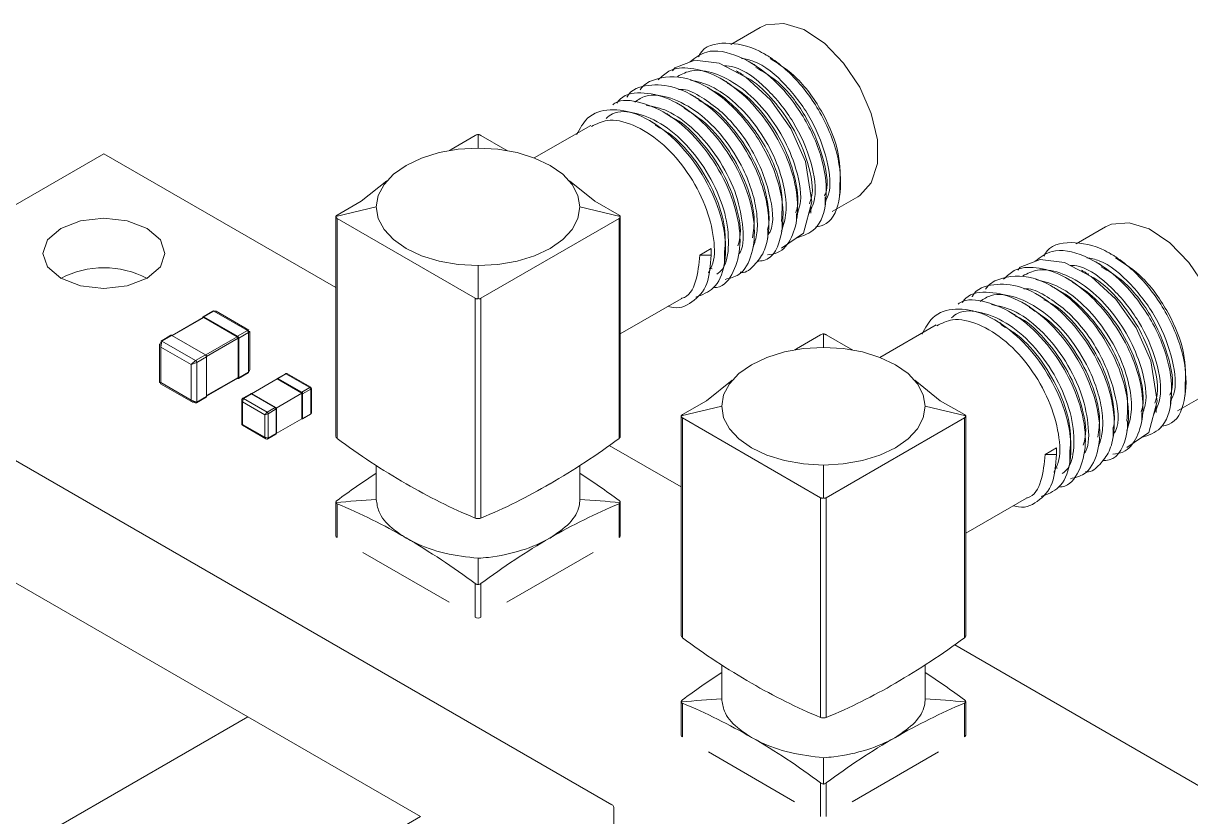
# Model space of a CAD drawing. Header units: millimetres. Extents: x -37 to 256, y 6 to 200.
# Drawn here: x 57.14 to 71.48, y 184.29 to 194.04 of the extents above; entities that cross this region are included whole.
import ezdxf

# ---------------------------------------------------------------- set-up
doc = ezdxf.new("R2010")
doc.units = ezdxf.units.MM

msp = doc.modelspace()

# ---------------------------------------------------------------- linework, layer by layer
at = {"color": 7, "linetype": 'Continuous', "lineweight": 15}
for p, q in [((66.193, 193.989), (65.833, 193.781)), ((65.981, 193.398), (65.981, 193.418)), ((64.112, 192.787), (63.418, 192.387)), ((62.395, 192.491), (62.692, 192.663)), ((62.727, 192.676), (62.727, 192.507)), ((63.059, 192.491), (62.763, 192.663)), ((58.131, 192.439), (44.166, 184.377)), ((60.98, 190.794), (58.131, 192.439)), ((62.395, 192.491), (62.371, 192.477)), ((63.083, 192.477), (63.059, 192.491)), ((61.606, 192.104), (61.292, 191.854)), ((64.163, 191.854), (63.849, 192.104)), ((67.077, 191.728), (67.393, 191.91)), ((60.98, 191.668), (61.477, 191.785)), ((60.995, 191.683), (61.292, 191.854)), ((63.977, 191.785), (64.474, 191.668)), ((64.46, 191.683), (64.163, 191.854)), ((60.98, 191.67), (60.98, 188.967)), ((62.692, 190.663), (60.995, 191.642)), ((60.995, 191.642), (60.995, 188.943)), ((62.763, 190.663), (64.46, 191.642)), ((64.46, 188.943), (64.46, 191.642)), ((64.474, 188.967), (64.474, 191.67)), ((70.436, 191.539), (70.076, 191.332)), ((65.45, 191.194), (65.591, 191.276)), ((65.591, 191.194), (65.45, 191.194)), ((65.591, 191.276), (65.591, 191.194)), ((62.727, 190.659), (62.727, 191.064)), ((65.601, 191.023), (65.565, 191.028)), ((70.224, 190.949), (70.223, 190.969)), ((62.692, 187.963), (62.692, 190.663)), ((62.763, 190.663), (62.763, 187.963)), ((64.474, 190.225), (65.223, 190.657)), ((59.47, 190.506), (59.35, 190.436)), ((59.48, 190.505), (59.36, 190.435)), ((59.36, 190.435), (59.773, 190.197)), ((59.894, 190.266), (59.48, 190.505)), ((59.511, 190.504), (59.48, 190.505)), ((59.912, 190.272), (59.511, 190.504)), ((59.35, 190.427), (58.968, 190.206)), ((59.344, 190.425), (59.344, 190.423)), ((59.77, 190.19), (59.356, 190.429)), ((59.768, 190.189), (59.358, 190.426)), ((68.354, 190.338), (67.661, 189.937)), ((58.954, 190.208), (58.833, 190.138)), ((58.964, 190.207), (58.843, 190.137)), ((58.954, 190.208), (58.953, 190.208)), ((59.377, 189.968), (58.964, 190.207)), ((59.38, 189.968), (58.966, 190.207)), ((59.773, 190.197), (59.894, 190.266)), ((59.779, 189.689), (59.779, 190.171)), ((59.78, 189.686), (59.78, 190.172)), ((59.908, 190.241), (59.787, 190.172)), ((59.787, 190.172), (59.787, 189.686)), ((59.894, 190.266), (59.912, 190.272)), ((59.908, 190.258), (59.922, 190.255)), ((59.908, 189.756), (59.908, 190.241)), ((59.922, 189.783), (59.922, 190.255)), ((66.638, 190.042), (66.935, 190.214)), ((66.97, 190.227), (66.97, 190.058)), ((67.302, 190.042), (67.005, 190.214)), ((64.372, 184.439), (54.649, 190.053)), ((58.815, 190.102), (58.815, 189.63)), ((58.843, 190.137), (58.829, 190.064)), ((58.829, 190.064), (58.829, 190.129)), ((59.201, 189.85), (58.829, 190.064)), ((58.829, 190.064), (58.829, 189.627)), ((58.843, 190.137), (59.257, 189.899)), ((66.638, 190.042), (66.614, 190.028)), ((67.326, 190.028), (67.302, 190.042)), ((59.201, 189.85), (59.257, 189.899)), ((59.271, 189.874), (59.201, 189.85)), ((59.257, 189.899), (59.377, 189.968)), ((59.391, 189.943), (59.271, 189.874)), ((59.271, 189.874), (59.271, 189.388)), ((59.391, 189.458), (59.391, 189.943)), ((59.393, 189.46), (59.393, 189.946)), ((59.201, 189.413), (59.201, 189.85)), ((59.783, 189.677), (59.904, 189.746)), ((59.787, 189.686), (59.908, 189.756)), ((59.908, 189.756), (59.922, 189.783)), ((60.36, 189.736), (60.261, 189.679)), ((60.367, 189.735), (60.268, 189.678)), ((60.661, 189.566), (60.367, 189.735)), ((60.673, 189.569), (60.385, 189.735)), ((58.815, 189.63), (58.829, 189.627)), ((58.829, 189.627), (58.825, 189.613)), ((58.825, 189.613), (59.226, 189.381)), ((58.829, 189.627), (59.201, 189.413)), ((59.393, 189.462), (59.776, 189.682)), ((59.769, 189.679), (59.771, 189.678)), ((60.259, 189.673), (59.944, 189.491)), ((60.26, 189.673), (60.259, 189.673)), ((60.563, 189.498), (60.26, 189.673)), ((60.558, 189.503), (60.265, 189.672)), ((60.268, 189.678), (60.562, 189.509)), ((65.849, 189.655), (65.534, 189.405)), ((68.405, 189.405), (68.091, 189.655)), ((59.267, 189.379), (59.387, 189.448)), ((59.271, 189.388), (59.391, 189.458)), ((59.387, 189.448), (59.388, 189.449)), ((59.844, 189.433), (59.833, 189.39)), ((59.936, 189.491), (59.837, 189.434)), ((59.943, 189.49), (59.844, 189.433)), ((59.844, 189.433), (60.137, 189.264)), ((60.236, 189.321), (59.943, 189.49)), ((60.239, 189.321), (59.946, 189.491)), ((60.564, 189.498), (60.245, 189.314)), ((60.562, 189.509), (60.661, 189.566)), ((60.564, 189.498), (60.563, 189.498)), ((60.564, 189.497), (60.564, 189.498)), ((60.564, 189.184), (60.564, 189.497)), ((60.565, 189.188), (60.565, 189.49)), ((60.671, 189.548), (60.572, 189.49)), ((60.572, 189.49), (60.572, 189.188)), ((60.671, 189.245), (60.671, 189.548)), ((60.68, 189.261), (60.68, 189.556)), ((71.32, 189.279), (71.636, 189.461)), ((59.201, 189.413), (59.271, 189.388)), ((59.257, 189.38), (59.201, 189.413)), ((59.825, 189.411), (59.825, 189.116)), ((60.106, 189.233), (59.833, 189.39)), ((59.833, 189.39), (59.833, 189.113)), ((60.137, 189.264), (60.236, 189.321)), ((60.247, 189.303), (60.148, 189.245)), ((60.247, 189), (60.247, 189.303)), ((60.249, 189.003), (60.249, 189.305)), ((65.223, 189.218), (65.72, 189.336)), ((65.237, 189.234), (65.534, 189.405)), ((68.22, 189.336), (68.717, 189.218)), ((68.702, 189.234), (68.405, 189.405)), ((60.106, 189.233), (60.137, 189.264)), ((60.148, 189.245), (60.106, 189.233)), ((60.106, 188.956), (60.106, 189.233)), ((60.148, 189.245), (60.148, 188.943)), ((60.248, 189.001), (60.564, 189.183)), ((60.564, 189.183), (60.564, 189.184)), ((60.569, 189.181), (60.668, 189.239)), ((60.572, 189.188), (60.671, 189.245)), ((65.223, 189.221), (65.223, 186.518)), ((66.935, 188.213), (65.237, 189.193)), ((65.237, 189.193), (65.237, 186.493)), ((67.005, 188.213), (68.702, 189.193)), ((68.702, 186.493), (68.702, 189.193)), ((68.717, 186.518), (68.717, 189.221)), ((59.832, 189.103), (60.119, 188.937)), ((59.833, 189.113), (60.106, 188.956)), ((60.148, 188.943), (60.247, 189)), ((60.106, 188.956), (60.148, 188.943)), ((60.145, 188.936), (60.244, 188.994)), ((65.223, 188.345), (64.339, 188.855)), ((69.692, 188.745), (69.834, 188.826)), ((69.834, 188.745), (69.692, 188.745)), ((69.834, 188.826), (69.834, 188.745)), ((59.899, 185.52), (54.596, 188.581)), ((61.477, 188.608), (61.477, 188.19)), ((63.977, 188.19), (63.977, 188.608)), ((66.97, 188.21), (66.97, 188.614)), ((69.843, 188.574), (69.807, 188.578)), ((60.98, 188.154), (60.98, 187.744)), ((60.995, 188.138), (60.995, 187.724)), ((64.46, 187.724), (64.46, 188.138)), ((64.474, 187.744), (64.474, 188.154)), ((66.935, 185.514), (66.935, 188.213)), ((67.005, 188.213), (67.005, 185.514)), ((68.717, 187.776), (69.466, 188.208)), ((61.313, 187.54), (62.374, 186.928)), ((62.727, 187.469), (62.727, 187.146)), ((63.081, 186.928), (64.141, 187.54)), ((62.692, 186.744), (62.692, 187.158)), ((62.763, 187.158), (62.763, 186.744)), ((82.88, 178.151), (68.582, 186.405)), ((65.72, 186.158), (65.72, 185.741)), ((68.22, 185.741), (68.22, 186.158)), ((65.223, 185.705), (65.223, 185.295)), ((68.717, 185.295), (68.717, 185.705)), ((65.237, 185.689), (65.237, 185.275)), ((68.702, 185.275), (68.702, 185.689)), ((59.899, 185.52), (57.601, 184.193)), ((62.02, 184.295), (59.899, 185.52)), ((65.556, 185.091), (66.616, 184.479)), ((66.97, 185.019), (66.97, 184.696)), ((67.323, 184.479), (68.384, 185.091)), ((66.935, 184.295), (66.935, 184.709)), ((67.005, 184.709), (67.005, 184.295)), ((64.394, 184.139), (64.394, 184.409)), ((54.596, 180.009), (62.02, 184.295))]:
    msp.add_line(p, q, dxfattribs=at)
at = {"color": 8, "linetype": 'Continuous', "lineweight": 15}
for p, q in [((59.358, 190.426), (58.972, 190.204)), ((59.382, 189.967), (59.768, 190.189)), ((59.779, 190.171), (59.393, 189.948)), ((59.922, 190.255), (59.908, 190.241)), ((60.385, 189.735), (60.367, 189.735)), ((59.393, 189.467), (59.779, 189.689)), ((60.661, 189.566), (60.673, 189.569)), ((60.68, 189.556), (60.671, 189.548)), ((59.833, 189.39), (59.825, 189.411)), ((60.671, 189.245), (60.68, 189.261)), ((59.825, 189.116), (59.833, 189.113)), ((59.833, 189.113), (59.832, 189.103)), ((60.119, 188.938), (60.106, 188.956))]:
    msp.add_line(p, q, dxfattribs=at)
at = {"color": 7, "linetype": 'Continuous', "lineweight": 15, "flags": 128}
for points in [[(66.193, 193.989), (66.264, 194.021), (66.483, 194.04), (66.73, 193.963), (66.982, 193.796), (67.217, 193.553), (67.415, 193.257), (67.558, 192.933), (67.632, 192.611), (67.632, 192.319), (67.558, 192.083), (67.415, 191.924), (67.393, 191.91)], [(65.116, 193.458), (65.144, 193.494), (65.39, 193.59), (65.688, 193.552), (66.016, 193.38), (66.318, 193.101), (66.569, 192.748), (66.749, 192.345), (66.828, 191.848), (66.724, 191.463), (66.455, 191.279), (66.455, 191.279)], [(62.727, 192.507), (62.483, 192.493), (62.249, 192.452), (62.033, 192.385), (61.843, 192.295), (61.688, 192.186), (61.572, 192.061), (61.501, 191.926), (61.477, 191.785)], [(63.977, 191.785), (63.953, 191.926), (63.882, 192.061), (63.767, 192.186), (63.611, 192.295), (63.422, 192.385), (63.206, 192.452), (62.971, 192.493), (62.727, 192.507)], [(61.477, 191.785), (61.501, 191.644), (61.572, 191.509), (61.688, 191.384), (61.843, 191.275), (62.033, 191.185), (62.249, 191.118), (62.483, 191.077), (62.727, 191.064)], [(62.727, 191.064), (62.971, 191.077), (63.206, 191.118), (63.422, 191.185), (63.611, 191.275), (63.767, 191.384), (63.882, 191.509), (63.953, 191.644), (63.977, 191.785)], [(58.661, 190.908), (58.824, 191.048), (58.881, 191.214), (58.824, 191.38), (58.661, 191.52), (58.418, 191.614), (58.131, 191.647), (57.844, 191.614), (57.601, 191.52), (57.438, 191.38), (57.381, 191.214), (57.438, 191.048), (57.601, 190.908), (57.844, 190.814), (58.131, 190.781), (58.418, 190.814), (58.661, 190.908)], [(70.436, 191.539), (70.507, 191.572), (70.726, 191.591), (70.972, 191.514), (71.225, 191.346), (71.46, 191.104), (71.658, 190.807), (71.8, 190.484), (71.875, 190.162), (71.875, 189.87), (71.8, 189.634), (71.658, 189.475), (71.636, 189.461)], [(69.359, 191.009), (69.386, 191.044), (69.633, 191.14), (69.931, 191.103), (70.259, 190.931), (70.561, 190.651), (70.811, 190.299), (70.991, 189.896), (71.071, 189.398), (70.966, 189.013), (70.697, 188.83), (70.697, 188.83)], [(66.97, 190.058), (66.726, 190.044), (66.492, 190.003), (66.275, 189.936), (66.086, 189.846), (65.931, 189.737), (65.815, 189.612), (65.744, 189.477), (65.72, 189.336)], [(68.22, 189.336), (68.196, 189.477), (68.125, 189.612), (68.009, 189.737), (67.854, 189.846), (67.664, 189.936), (67.448, 190.003), (67.214, 190.044), (66.97, 190.058)], [(65.72, 189.336), (65.744, 189.195), (65.815, 189.06), (65.931, 188.935), (66.086, 188.826), (66.275, 188.736), (66.492, 188.669), (66.726, 188.628), (66.97, 188.614)], [(66.97, 188.614), (67.214, 188.628), (67.448, 188.669), (67.664, 188.736), (67.854, 188.826), (68.009, 188.935), (68.125, 189.06), (68.196, 189.195), (68.22, 189.336)]]:
    msp.add_lwpolyline(points, dxfattribs=at)
at = {"color": 8, "linetype": 'Continuous', "lineweight": 15, "flags": 128}
for points in [[(59.356, 190.429), (59.354, 190.43), (59.352, 190.431), (59.35, 190.431), (59.349, 190.43), (59.347, 190.429), (59.346, 190.427), (59.346, 190.425), (59.346, 190.424)], [(59.771, 189.68), (59.772, 189.679), (59.774, 189.679), (59.776, 189.679), (59.777, 189.679), (59.779, 189.68), (59.78, 189.682), (59.78, 189.684), (59.78, 189.686)]]:
    msp.add_lwpolyline(points, dxfattribs=at)
at = {"color": 7, "linetype": 'Continuous', "lineweight": 15}
for centre, radius, start, end in [((58.131, 189.884), 1.153, 62.6158, 117.3842), ((59.364, 190.429), 0.00768, 122.6055, 177.3945), ((59.353, 190.42), 0.00754, 54.3818, 114.314), ((59.756, 190.17), 0.0231, 2.6055, 57.3945), ((59.777, 190.19), 0.00768, 122.6055, 177.3945), ((59.757, 190.171), 0.0231, 2.6055, 57.3945), ((59.757, 190.171), 0.0307, 2.6055, 57.3945), ((59.784, 190.179), 0.00769, 242.6097, 297.3903), ((59.877, 190.24), 0.0307, 2.6055, 57.3945), ((58.838, 190.129), 0.0101, 54.3818, 114.314), ((59.241, 189.873), 0.0307, 2.6055, 57.3945), ((59.361, 189.942), 0.0307, 2.6055, 57.3945), ((59.898, 189.755), 0.0101, 305.698, 5.6204), ((59.771, 189.689), 0.00755, 305.698, 5.6204), ((59.784, 189.693), 0.00769, 242.6097, 297.3903), ((60.262, 189.668), 0.00525, 55.2631, 108.7046), ((60.272, 189.672), 0.00768, 122.6055, 177.3945), ((60.566, 189.502), 0.00768, 122.6055, 177.3945), ((60.551, 189.491), 0.0141, 30.9757, 58.242), ((60.549, 189.489), 0.0231, 2.6055, 57.3945), ((60.551, 189.49), 0.0141, 1.7599, 29.0237), ((60.569, 189.497), 0.00769, 242.6097, 297.3903), ((60.648, 189.546), 0.0231, 2.6055, 57.3945), ((60.665, 189.556), 0.015, 358.3203, 61.4433), ((59.263, 189.388), 0.0101, 234.3818, 294.314), ((60.224, 189.302), 0.0231, 2.6055, 57.3945), ((60.125, 189.244), 0.0231, 2.6055, 57.3945), ((60.56, 189.188), 0.00525, 311.3066, 4.739), ((60.569, 189.195), 0.00769, 242.6097, 297.3903), ((59.84, 189.116), 0.015, 178.3203, 241.4433), ((66.293, 196.056), 8.87, 233.3223, 239.8911), ((59.162, 196.056), 8.87, 300.1089, 306.6777), ((66.494, 180.777), 9.221, 122.9613, 126.6116), ((58.96, 180.777), 9.221, 53.3884, 57.0387), ((65.446, 194.589), 7.176, 239.8648, 247.4309), ((60.008, 194.589), 7.176, 292.5691, 300.1352), ((58.241, 181.512), 7.176, 59.8648, 67.4309), ((67.214, 181.512), 7.176, 112.5691, 120.1352), ((57.394, 180.045), 8.87, 53.3223, 59.8911), ((68.061, 180.045), 8.87, 120.1089, 126.6777), ((62.727, 186.812), 0.0769, 242.6097, 297.3903), ((70.535, 193.607), 8.87, 233.3223, 239.8911), ((63.404, 193.607), 8.87, 300.1089, 306.6777), ((70.737, 178.328), 9.221, 122.9613, 126.6116), ((63.203, 178.328), 9.221, 53.3884, 57.0387), ((69.689, 192.14), 7.176, 239.8648, 247.4309), ((64.251, 192.14), 7.176, 292.5691, 300.1352), ((62.483, 179.062), 7.176, 59.8648, 67.4309), ((71.456, 179.062), 7.176, 112.5691, 120.1352), ((61.637, 177.596), 8.87, 53.3223, 59.8911), ((72.303, 177.596), 8.87, 120.1089, 126.6777), ((64.357, 184.405), 0.0377, 5.6948, 65.6253)]:
    msp.add_arc(centre, radius, start, end, dxfattribs=at)
at = {"color": 8, "linetype": 'Continuous', "lineweight": 15}
for centre, radius, start, end in [((59.354, 190.427), 0.00981, 53.6115, 116.0135), ((59.474, 190.497), 0.0101, 54.3818, 114.314), ((59.346, 190.425), 0.0021, 182.5816, 228.6489), ((58.958, 190.199), 0.0101, 54.3818, 114.314), ((58.965, 190.205), 0.00251, 65.686, 125.6182), ((59.379, 189.966), 0.00251, 65.686, 125.6182), ((59.39, 189.946), 0.00251, 294.3747, 354.3052), ((60.363, 189.729), 0.00754, 54.3818, 114.314), ((59.772, 189.68), 0.0021, 191.3103, 237.4104), ((59.777, 189.685), 0.0101, 306.7097, 5.5317), ((60.264, 189.672), 0.00737, 53.6384, 115.7146), ((59.381, 189.457), 0.0102, 307.4864, 5.4628), ((59.39, 189.46), 0.00251, 294.3747, 354.3052), ((59.84, 189.427), 0.00754, 54.3818, 114.314), ((59.939, 189.484), 0.00754, 54.3818, 114.314), ((59.944, 189.488), 0.00251, 65.686, 125.6182), ((59.261, 189.387), 0.0101, 305.698, 5.6204), ((60.238, 189.319), 0.00251, 65.686, 125.6182), ((60.246, 189.305), 0.00251, 294.3747, 354.3052), ((60.565, 189.188), 0.00758, 306.4148, 5.5576), ((60.664, 189.245), 0.00755, 305.698, 5.6204), ((60.24, 189), 0.00755, 305.698, 5.6204), ((60.246, 189.003), 0.00251, 294.3747, 354.3052), ((60.141, 188.943), 0.00755, 305.698, 5.6204), ((61.005, 187.747), 0.0251, 185.6948, 245.6253), ((64.449, 187.747), 0.0251, 294.3747, 354.3052), ((65.248, 185.297), 0.0251, 185.6948, 245.6253), ((68.692, 185.297), 0.0251, 294.3747, 354.3052)]:
    msp.add_arc(centre, radius, start, end, dxfattribs=at)
at = {"color": 7, "linetype": 'Continuous', "lineweight": 15}
for centre, start_param, end_param in [((62.727, 181.287), 1.674971, 1.716649), ((62.727, 181.287), 1.424944, 1.466622), ((66.97, 178.838), 1.674971, 1.716649), ((66.97, 178.838), 1.424944, 1.466622)]:
    msp.add_ellipse(centre, major_axis=(12.021, 0), ratio=0.577382, start_param=start_param, end_param=end_param, dxfattribs=at)
for points, knots in [([(65.435, 193.628), (65.439, 193.638), (65.499, 193.767), (65.768, 193.824), (66.18, 193.739), (66.617, 193.405), (66.971, 192.918), (67.18, 192.372), (67.194, 191.889), (67.076, 191.584), (66.919, 191.546), (66.872, 191.535)], [0, 0, 0, 0, 0.010212, 0.142373, 0.27573, 0.410201, 0.541356, 0.676964, 0.807497, 0.942931, 1, 1, 1, 1]), ([(65.329, 193.566), (65.393, 193.616), (65.552, 193.739), (65.938, 193.66), (66.371, 193.373), (66.745, 192.901), (66.981, 192.36), (67.03, 191.855), (66.911, 191.493), (66.721, 191.431), (66.637, 191.403)], [0, 0, 0, 0, 0.090841, 0.223458, 0.359298, 0.490498, 0.626785, 0.75826, 0.893674, 1, 1, 1, 1]), ([(65.962, 193.61), (66.013, 193.601), (66.191, 193.571), (66.517, 193.298), (66.846, 192.854), (67.029, 192.363), (67.072, 191.994), (67.006, 191.878), (66.993, 191.854)], [0, 0, 0, 0, 0.086227, 0.304013, 0.516428, 0.736057, 0.947463, 1, 1, 1, 1]), ([(66.321, 193.621), (66.309, 193.627), (66.286, 193.641), (66.262, 193.655), (66.25, 193.661)], [0, 0, 0, 0, 0.499994, 1, 1, 1, 1]), ([(66.316, 193.61), (66.43, 193.535), (66.675, 193.375), (66.984, 192.934), (67.187, 192.43), (67.175, 192.148), (67.17, 192.009)], [0, 0, 0, 0, 0.222802, 0.479444, 0.744803, 1, 1, 1, 1]), ([(64.941, 193.346), (64.982, 193.386), (65.086, 193.488), (65.339, 193.506), (65.658, 193.411), (65.984, 193.182), (66.273, 192.856), (66.5, 192.468), (66.637, 192.064), (66.667, 191.69), (66.59, 191.396), (66.453, 191.221), (66.324, 191.202), (66.281, 191.195)], [0, 0, 0, 0, 0.061857, 0.158063, 0.257819, 0.358108, 0.454394, 0.553874, 0.654329, 0.750761, 0.849934, 0.950523, 1, 1, 1, 1]), ([(65.178, 193.389), (65.234, 193.418), (65.363, 193.484), (65.631, 193.441), (65.934, 193.285), (66.221, 193.021), (66.461, 192.683), (66.641, 192.278), (66.719, 191.897), (66.659, 191.731), (66.639, 191.675)], [0, 0, 0, 0, 0.098861, 0.226384, 0.358011, 0.486133, 0.613128, 0.744709, 0.914075, 1, 1, 1, 1]), ([(65.75, 193.519), (65.79, 193.516), (65.956, 193.502), (66.279, 193.256), (66.622, 192.833), (66.836, 192.337), (66.896, 191.91), (66.815, 191.747), (66.784, 191.684)], [0, 0, 0, 0, 0.066067, 0.271183, 0.469291, 0.675084, 0.873608, 1, 1, 1, 1]), ([(65.967, 193.417), (65.956, 193.423), (65.932, 193.437), (65.908, 193.451), (65.897, 193.457)], [0, 0, 0, 0, 0.499994, 1, 1, 1, 1]), ([(66.144, 193.519), (66.132, 193.525), (66.109, 193.539), (66.085, 193.553), (66.073, 193.559)], [0, 0, 0, 0, 0.499994, 1, 1, 1, 1]), ([(66.141, 193.498), (66.233, 193.445), (66.456, 193.315), (66.766, 192.906), (66.972, 192.426), (67.039, 192.057), (66.99, 191.937), (66.983, 191.921)], [0, 0, 0, 0, 0.180807, 0.437136, 0.703408, 0.960276, 1, 1, 1, 1]), ([(64.719, 193.224), (64.719, 193.224), (64.757, 193.287), (64.934, 193.385), (65.224, 193.406), (65.548, 193.262), (65.867, 193.029), (66.225, 192.592), (66.48, 191.973), (66.484, 191.437), (66.345, 191.128), (66.183, 191.12), (66.154, 191.118)], [0, 0, 0, 0, 0.0000113, 0.0757586, 0.2216611, 0.2979628, 0.3738876, 0.5197143, 0.6707068, 0.8165093, 0.9675003, 1, 1, 1, 1]), ([(65.337, 193.343), (65.421, 193.324), (65.602, 193.282), (65.891, 193.073), (66.159, 192.774), (66.37, 192.416), (66.494, 192.046), (66.528, 191.713), (66.477, 191.558), (66.452, 191.486)], [0, 0, 0, 0, 0.1294196, 0.280926, 0.4263834, 0.5766683, 0.7284261, 0.8741053, 1, 1, 1, 1]), ([(65.791, 193.314), (65.779, 193.321), (65.755, 193.335), (65.732, 193.348), (65.72, 193.355)], [0, 0, 0, 0, 0.499994, 1, 1, 1, 1]), ([(65.787, 193.307), (65.87, 193.256), (66.05, 193.144), (66.3, 192.854), (66.512, 192.498), (66.633, 192.129), (66.67, 191.852), (66.638, 191.74), (66.63, 191.714)], [0, 0, 0, 0, 0.161668, 0.352625, 0.549919, 0.749148, 0.940396, 1, 1, 1, 1]), ([(65.967, 193.403), (66.004, 193.386), (66.139, 193.321), (66.362, 193.098), (66.603, 192.765), (66.781, 192.36), (66.86, 192.006), (66.811, 191.859), (66.799, 191.823)], [0, 0, 0, 0, 0.071382, 0.266507, 0.459914, 0.660306, 0.918243, 1, 1, 1, 1]), ([(64.431, 193.06), (64.445, 193.078), (64.523, 193.178), (64.766, 193.205), (65.119, 193.115), (65.486, 192.851), (65.804, 192.467), (66.034, 192.02), (66.14, 191.57), (66.106, 191.193), (65.974, 190.947), (65.821, 190.909), (65.762, 190.895)], [0, 0, 0, 0, 0.025165, 0.135693, 0.249221, 0.363603, 0.473744, 0.588328, 0.701515, 0.812288, 0.927332, 1, 1, 1, 1]), ([(64.554, 193.132), (64.555, 193.134), (64.607, 193.234), (64.815, 193.296), (65.147, 193.278), (65.52, 193.075), (65.862, 192.735), (66.102, 192.352), (66.24, 191.999), (66.301, 191.707), (66.301, 191.444), (66.245, 191.219), (66.125, 191.07), (66.026, 190.972), (65.951, 190.982), (65.946, 190.983)], [0, 0, 0, 0, 0.002169, 0.112258, 0.220674, 0.33297, 0.441401, 0.551472, 0.626706, 0.700329, 0.771774, 0.8459, 0.921159, 0.995051, 1, 1, 1, 1]), ([(64.653, 193.074), (64.696, 193.103), (64.815, 193.182), (65.095, 193.14), (65.434, 192.962), (65.752, 192.646), (65.974, 192.293), (66.103, 191.968), (66.158, 191.7), (66.163, 191.462), (66.124, 191.342), (66.105, 191.285)], [0, 0, 0, 0, 0.077556, 0.215441, 0.358261, 0.496165, 0.636153, 0.731838, 0.825472, 0.916336, 1, 1, 1, 1]), ([(65.191, 193.227), (65.209, 193.228), (65.295, 193.236), (65.477, 193.133), (65.769, 192.93), (66.106, 192.517), (66.323, 191.97), (66.373, 191.56), (66.295, 191.451), (66.285, 191.436)], [0, 0, 0, 0, 0.03345, 0.153041, 0.272041, 0.5006, 0.737258, 0.965778, 1, 1, 1, 1]), ([(65.614, 193.212), (65.602, 193.219), (65.578, 193.233), (65.555, 193.246), (65.543, 193.253)], [0, 0, 0, 0, 0.499994, 1, 1, 1, 1]), ([(65.615, 193.212), (65.615, 193.212), (65.691, 193.179), (65.913, 192.997), (66.24, 192.609), (66.482, 192.044), (66.463, 191.745), (66.454, 191.605)], [0, 0, 0, 0, 0.000884, 0.150879, 0.438969, 0.737268, 1, 1, 1, 1]), ([(64.383, 193.041), (64.391, 193.048), (64.478, 193.113), (64.73, 193.081), (65.091, 192.927), (65.445, 192.606), (65.732, 192.19), (65.915, 191.735), (65.967, 191.302), (65.878, 190.976), (65.745, 190.8), (65.631, 190.793), (65.617, 190.792)], [0, 0, 0, 0, 0.012896, 0.131472, 0.254949, 0.375723, 0.495525, 0.619167, 0.738229, 0.859863, 0.983016, 1, 1, 1, 1]), ([(64.792, 193.034), (64.878, 193.018), (65.073, 192.981), (65.392, 192.743), (65.685, 192.393), (65.9, 191.976), (65.989, 191.574), (65.993, 191.299), (65.938, 191.215), (65.931, 191.206)], [0, 0, 0, 0, 0.135405, 0.306609, 0.471462, 0.642967, 0.812382, 0.978182, 1, 1, 1, 1]), ([(65.26, 193.008), (65.248, 193.015), (65.225, 193.029), (65.201, 193.042), (65.189, 193.049)], [0, 0, 0, 0, 0.499994, 1, 1, 1, 1]), ([(65.437, 193.11), (65.425, 193.117), (65.402, 193.131), (65.378, 193.144), (65.366, 193.151)], [0, 0, 0, 0, 0.499994, 1, 1, 1, 1]), ([(65.437, 193.093), (65.483, 193.07), (65.64, 192.994), (65.893, 192.722), (66.115, 192.376), (66.245, 192.049), (66.297, 191.783), (66.308, 191.596), (66.286, 191.519), (66.282, 191.505)], [0, 0, 0, 0, 0.091388, 0.308362, 0.528618, 0.679165, 0.826488, 0.96945, 1, 1, 1, 1]), ([(63.938, 192.673), (63.978, 192.747), (64.069, 192.918), (64.343, 193.005), (64.692, 192.943), (65.062, 192.711), (65.393, 192.347), (65.643, 191.907), (65.776, 191.453), (65.77, 191.055), (65.647, 190.767), (65.48, 190.706), (65.402, 190.677)], [0, 0, 0, 0, 0.078416, 0.18091, 0.284226, 0.389861, 0.491304, 0.595981, 0.700919, 0.802244, 0.907755, 1, 1, 1, 1]), ([(64.299, 192.872), (64.325, 192.893), (64.422, 192.972), (64.676, 192.952), (65.012, 192.807), (65.34, 192.512), (65.605, 192.129), (65.777, 191.707), (65.819, 191.318), (65.775, 191.051), (65.685, 190.977), (65.66, 190.958)], [0, 0, 0, 0, 0.046475, 0.173291, 0.305351, 0.434518, 0.562645, 0.694882, 0.822217, 0.952305, 1, 1, 1, 1]), ([(65.083, 192.906), (65.072, 192.913), (65.048, 192.927), (65.025, 192.94), (65.013, 192.947)], [0, 0, 0, 0, 0.499994, 1, 1, 1, 1]), ([(65.085, 192.893), (65.108, 192.884), (65.242, 192.828), (65.481, 192.587), (65.749, 192.211), (65.912, 191.794), (65.968, 191.47), (65.929, 191.341), (65.919, 191.308)], [0, 0, 0, 0, 0.046201, 0.266119, 0.484266, 0.70941, 0.926209, 1, 1, 1, 1]), ([(65.257, 192.999), (65.349, 192.941), (65.551, 192.814), (65.827, 192.47), (66.037, 192.063), (66.138, 191.676), (66.11, 191.485), (66.098, 191.405)], [0, 0, 0, 0, 0.181236, 0.395994, 0.619418, 0.840119, 1, 1, 1, 1]), ([(64.119, 192.773), (64.181, 192.805), (64.325, 192.879), (64.632, 192.811), (64.971, 192.601), (65.278, 192.265), (65.512, 191.858), (65.629, 191.446), (65.642, 191.129), (65.577, 191.014), (65.557, 190.977)], [0, 0, 0, 0, 0.1040615, 0.2426507, 0.3843529, 0.5204305, 0.6608465, 0.8016142, 0.9375324, 1, 1, 1, 1]), ([(64.907, 192.804), (64.895, 192.811), (64.871, 192.825), (64.848, 192.838), (64.836, 192.845)], [0, 0, 0, 0, 0.499994, 1, 1, 1, 1]), ([(64.904, 192.788), (64.974, 192.749), (65.154, 192.649), (65.42, 192.342), (65.65, 191.943), (65.778, 191.525), (65.761, 191.301), (65.753, 191.194)], [0, 0, 0, 0, 0.136687, 0.351863, 0.573898, 0.79649, 1, 1, 1, 1]), ([(62.727, 192.676), (62.722, 192.675), (62.711, 192.672), (62.699, 192.667), (62.693, 192.664), (62.692, 192.663)], [0, 0, 0, 0, 0.421028, 0.842946, 1, 1, 1, 1]), ([(62.763, 192.663), (62.759, 192.665), (62.75, 192.669), (62.737, 192.674), (62.73, 192.675), (62.727, 192.676)], [0, 0, 0, 0, 0.3997764, 0.798945, 1, 1, 1, 1]), ([(67.169, 191.913), (67.169, 191.929), (67.169, 191.961), (67.17, 191.994), (67.17, 192.01)], [0, 0, 0, 0, 0.500001, 1, 1, 1, 1]), ([(66.992, 191.811), (66.992, 191.827), (66.993, 191.859), (66.993, 191.891), (66.993, 191.908)], [0, 0, 0, 0, 0.500001, 1, 1, 1, 1]), ([(66.815, 191.709), (66.815, 191.725), (66.816, 191.757), (66.816, 191.789), (66.816, 191.806)], [0, 0, 0, 0, 0.500001, 1, 1, 1, 1]), ([(60.995, 191.683), (60.991, 191.681), (60.985, 191.677), (60.981, 191.671), (60.98, 191.668), (60.98, 191.668)], [0, 0, 0, 0, 0.399776, 0.798945, 1, 1, 1, 1]), ([(60.98, 191.668), (60.981, 191.663), (60.982, 191.655), (60.988, 191.647), (60.993, 191.643), (60.995, 191.642)], [0, 0, 0, 0, 0.421028, 0.842946, 1, 1, 1, 1]), ([(64.474, 191.668), (64.474, 191.67), (64.473, 191.674), (64.466, 191.679), (64.461, 191.682), (64.46, 191.683)], [0, 0, 0, 0, 0.421028, 0.842946, 1, 1, 1, 1]), ([(64.46, 191.642), (64.463, 191.645), (64.47, 191.65), (64.474, 191.659), (64.474, 191.666), (64.474, 191.668)], [0, 0, 0, 0, 0.3997764, 0.798945, 1, 1, 1, 1]), ([(66.462, 191.505), (66.462, 191.521), (66.462, 191.553), (66.463, 191.585), (66.463, 191.601)], [0, 0, 0, 0, 0.500001, 1, 1, 1, 1]), ([(66.638, 191.607), (66.639, 191.623), (66.639, 191.655), (66.639, 191.687), (66.64, 191.703)], [0, 0, 0, 0, 0.500001, 1, 1, 1, 1]), ([(66.285, 191.403), (66.285, 191.419), (66.285, 191.451), (66.286, 191.483), (66.286, 191.499)], [0, 0, 0, 0, 0.500001, 1, 1, 1, 1]), ([(69.678, 191.179), (69.682, 191.188), (69.742, 191.317), (70.01, 191.374), (70.422, 191.29), (70.86, 190.956), (71.213, 190.469), (71.423, 189.923), (71.437, 189.44), (71.319, 189.135), (71.162, 189.097), (71.115, 189.086)], [0, 0, 0, 0, 0.010212, 0.142373, 0.27573, 0.410201, 0.541356, 0.676964, 0.807497, 0.942931, 1, 1, 1, 1]), ([(65.591, 191.194), (65.582, 191.068), (65.563, 190.813), (65.369, 190.605), (65.184, 190.522), (65.069, 190.562), (65.062, 190.564)], [0, 0, 0, 0, 0.324805, 0.658524, 0.97929, 1, 1, 1, 1]), ([(65.45, 191.194), (65.44, 191.082), (65.419, 190.855), (65.315, 190.68), (65.225, 190.661), (65.222, 190.66)], [0, 0, 0, 0, 0.484016, 0.9813192, 1, 1, 1, 1]), ([(65.755, 191.097), (65.755, 191.113), (65.755, 191.145), (65.756, 191.177), (65.756, 191.193)], [0, 0, 0, 0, 0.500001, 1, 1, 1, 1]), ([(69.572, 191.117), (69.636, 191.167), (69.794, 191.289), (70.18, 191.211), (70.614, 190.923), (70.988, 190.452), (71.224, 189.91), (71.272, 189.406), (71.154, 189.044), (70.963, 188.981), (70.879, 188.954)], [0, 0, 0, 0, 0.090841, 0.223458, 0.359298, 0.490498, 0.626785, 0.75826, 0.893674, 1, 1, 1, 1]), ([(70.205, 191.16), (70.255, 191.152), (70.433, 191.122), (70.759, 190.848), (71.089, 190.405), (71.272, 189.913), (71.314, 189.545), (71.248, 189.428), (71.235, 189.405)], [0, 0, 0, 0, 0.086227, 0.304013, 0.516428, 0.736057, 0.947463, 1, 1, 1, 1]), ([(70.564, 191.171), (70.552, 191.178), (70.528, 191.192), (70.505, 191.205), (70.493, 191.212)], [0, 0, 0, 0, 0.499994, 1, 1, 1, 1]), ([(70.559, 191.161), (70.673, 191.086), (70.918, 190.926), (71.226, 190.485), (71.429, 189.981), (71.418, 189.699), (71.413, 189.56)], [0, 0, 0, 0, 0.222802, 0.479444, 0.744803, 1, 1, 1, 1]), ([(69.183, 190.897), (69.224, 190.937), (69.329, 191.038), (69.582, 191.057), (69.9, 190.962), (70.226, 190.733), (70.516, 190.406), (70.743, 190.019), (70.879, 189.615), (70.91, 189.241), (70.833, 188.947), (70.696, 188.771), (70.566, 188.752), (70.524, 188.746)], [0, 0, 0, 0, 0.061857, 0.158063, 0.257819, 0.358108, 0.454394, 0.553874, 0.654329, 0.750761, 0.849934, 0.950523, 1, 1, 1, 1]), ([(69.42, 190.94), (69.477, 190.968), (69.606, 191.035), (69.874, 190.992), (70.177, 190.836), (70.463, 190.571), (70.704, 190.234), (70.884, 189.828), (70.962, 189.448), (70.902, 189.282), (70.882, 189.226)], [0, 0, 0, 0, 0.098861, 0.226384, 0.358011, 0.486133, 0.613128, 0.744709, 0.914075, 1, 1, 1, 1]), ([(69.993, 191.07), (70.033, 191.067), (70.198, 191.053), (70.521, 190.807), (70.865, 190.384), (71.079, 189.888), (71.138, 189.46), (71.058, 189.298), (71.027, 189.235)], [0, 0, 0, 0, 0.066067, 0.271183, 0.469291, 0.675084, 0.873608, 1, 1, 1, 1]), ([(70.21, 190.967), (70.198, 190.974), (70.175, 190.988), (70.151, 191.001), (70.139, 191.008)], [0, 0, 0, 0, 0.499994, 1, 1, 1, 1]), ([(70.387, 191.069), (70.375, 191.076), (70.351, 191.09), (70.328, 191.103), (70.316, 191.11)], [0, 0, 0, 0, 0.499994, 1, 1, 1, 1]), ([(70.383, 191.049), (70.475, 190.995), (70.698, 190.866), (71.008, 190.457), (71.215, 189.977), (71.282, 189.608), (71.232, 189.487), (71.226, 189.471)], [0, 0, 0, 0, 0.180807, 0.437136, 0.703408, 0.960276, 1, 1, 1, 1]), ([(68.962, 190.775), (68.962, 190.775), (68.999, 190.838), (69.177, 190.936), (69.466, 190.957), (69.791, 190.813), (70.11, 190.58), (70.468, 190.143), (70.722, 189.524), (70.727, 188.988), (70.588, 188.679), (70.425, 188.67), (70.397, 188.669)], [0, 0, 0, 0, 0.0000113, 0.0757586, 0.2216611, 0.2979628, 0.3738876, 0.5197143, 0.6707068, 0.8165093, 0.9675003, 1, 1, 1, 1]), ([(69.58, 190.894), (69.663, 190.874), (69.845, 190.833), (70.134, 190.624), (70.401, 190.325), (70.612, 189.967), (70.737, 189.596), (70.771, 189.264), (70.719, 189.109), (70.695, 189.037)], [0, 0, 0, 0, 0.12942, 0.280926, 0.426383, 0.576668, 0.728426, 0.874105, 1, 1, 1, 1]), ([(70.033, 190.865), (70.021, 190.872), (69.998, 190.886), (69.974, 190.899), (69.962, 190.906)], [0, 0, 0, 0, 0.499994, 1, 1, 1, 1]), ([(70.21, 190.954), (70.246, 190.936), (70.381, 190.872), (70.605, 190.648), (70.846, 190.316), (71.023, 189.911), (71.102, 189.557), (71.053, 189.409), (71.041, 189.374)], [0, 0, 0, 0, 0.071382, 0.266507, 0.459914, 0.660306, 0.918243, 1, 1, 1, 1]), ([(68.674, 190.611), (68.688, 190.629), (68.765, 190.729), (69.008, 190.755), (69.361, 190.666), (69.729, 190.402), (70.047, 190.018), (70.276, 189.57), (70.382, 189.121), (70.349, 188.744), (70.217, 188.498), (70.064, 188.46), (70.005, 188.446)], [0, 0, 0, 0, 0.025165, 0.135693, 0.249221, 0.363603, 0.473744, 0.588328, 0.701515, 0.812288, 0.927332, 1, 1, 1, 1]), ([(68.796, 190.682), (68.797, 190.684), (68.849, 190.785), (69.058, 190.847), (69.389, 190.829), (69.762, 190.626), (70.104, 190.286), (70.345, 189.903), (70.483, 189.55), (70.543, 189.258), (70.544, 188.995), (70.488, 188.77), (70.368, 188.621), (70.268, 188.523), (70.193, 188.533), (70.189, 188.534)], [0, 0, 0, 0, 0.002169, 0.112258, 0.220674, 0.33297, 0.441401, 0.551472, 0.626706, 0.700329, 0.771774, 0.8459, 0.921159, 0.995051, 1, 1, 1, 1]), ([(68.895, 190.625), (68.938, 190.653), (69.057, 190.733), (69.338, 190.691), (69.677, 190.513), (69.995, 190.197), (70.217, 189.844), (70.345, 189.519), (70.401, 189.25), (70.405, 189.013), (70.366, 188.893), (70.348, 188.836)], [0, 0, 0, 0, 0.0775564, 0.2154406, 0.3582609, 0.4961645, 0.6361534, 0.7318378, 0.8254722, 0.9163358, 1, 1, 1, 1]), ([(69.433, 190.777), (69.452, 190.779), (69.537, 190.787), (69.719, 190.684), (70.011, 190.481), (70.348, 190.067), (70.566, 189.521), (70.616, 189.111), (70.538, 189.001), (70.528, 188.987)], [0, 0, 0, 0, 0.03345, 0.153041, 0.272041, 0.5006, 0.737258, 0.965778, 1, 1, 1, 1]), ([(69.856, 190.763), (69.845, 190.77), (69.821, 190.784), (69.797, 190.797), (69.786, 190.804)], [0, 0, 0, 0, 0.499994, 1, 1, 1, 1]), ([(69.857, 190.763), (69.858, 190.762), (69.933, 190.729), (70.155, 190.548), (70.483, 190.16), (70.724, 189.595), (70.706, 189.296), (70.697, 189.155)], [0, 0, 0, 0, 0.000884, 0.150879, 0.438969, 0.737268, 1, 1, 1, 1]), ([(70.03, 190.858), (70.112, 190.807), (70.292, 190.695), (70.542, 190.404), (70.755, 190.048), (70.876, 189.68), (70.913, 189.403), (70.88, 189.291), (70.873, 189.264)], [0, 0, 0, 0, 0.161668, 0.352625, 0.549919, 0.749148, 0.940396, 1, 1, 1, 1]), ([(62.692, 190.663), (62.696, 190.661), (62.704, 190.657), (62.717, 190.657), (62.725, 190.659), (62.727, 190.659)], [0, 0, 0, 0, 0.399776, 0.798945, 1, 1, 1, 1]), ([(62.727, 190.659), (62.733, 190.658), (62.744, 190.656), (62.755, 190.659), (62.761, 190.662), (62.763, 190.663)], [0, 0, 0, 0, 0.421028, 0.842946, 1, 1, 1, 1]), ([(68.625, 190.592), (68.634, 190.598), (68.721, 190.664), (68.972, 190.631), (69.333, 190.478), (69.688, 190.157), (69.975, 189.741), (70.158, 189.286), (70.21, 188.853), (70.121, 188.527), (69.987, 188.351), (69.874, 188.344), (69.86, 188.343)], [0, 0, 0, 0, 0.012896, 0.131472, 0.254949, 0.375723, 0.495525, 0.619167, 0.738229, 0.859863, 0.983016, 1, 1, 1, 1]), ([(69.034, 190.585), (69.12, 190.568), (69.315, 190.532), (69.634, 190.294), (69.927, 189.944), (70.143, 189.527), (70.232, 189.125), (70.236, 188.85), (70.18, 188.766), (70.174, 188.757)], [0, 0, 0, 0, 0.135405, 0.306609, 0.471462, 0.642967, 0.812382, 0.978182, 1, 1, 1, 1]), ([(69.503, 190.559), (69.491, 190.566), (69.468, 190.579), (69.444, 190.593), (69.432, 190.6)], [0, 0, 0, 0, 0.499994, 1, 1, 1, 1]), ([(69.68, 190.661), (69.668, 190.668), (69.644, 190.682), (69.621, 190.695), (69.609, 190.702)], [0, 0, 0, 0, 0.499994, 1, 1, 1, 1]), ([(69.679, 190.643), (69.726, 190.621), (69.883, 190.545), (70.136, 190.273), (70.358, 189.927), (70.487, 189.6), (70.54, 189.334), (70.55, 189.147), (70.529, 189.069), (70.525, 189.056)], [0, 0, 0, 0, 0.091388, 0.308362, 0.528618, 0.679165, 0.826488, 0.96945, 1, 1, 1, 1]), ([(59.35, 190.436), (59.349, 190.436), (59.347, 190.435), (59.345, 190.431), (59.344, 190.427), (59.344, 190.425)], [0, 0, 0, 0, 0.186437, 0.544465, 1, 1, 1, 1]), ([(68.181, 190.224), (68.22, 190.298), (68.312, 190.469), (68.585, 190.556), (68.935, 190.494), (69.304, 190.262), (69.636, 189.898), (69.886, 189.458), (70.018, 189.004), (70.013, 188.606), (69.889, 188.318), (69.722, 188.257), (69.644, 188.228)], [0, 0, 0, 0, 0.078416, 0.18091, 0.284226, 0.389861, 0.491304, 0.595981, 0.700919, 0.802244, 0.907755, 1, 1, 1, 1]), ([(68.542, 190.422), (68.568, 190.444), (68.665, 190.523), (68.918, 190.503), (69.255, 190.358), (69.583, 190.063), (69.848, 189.679), (70.019, 189.258), (70.062, 188.869), (70.018, 188.602), (69.927, 188.528), (69.903, 188.509)], [0, 0, 0, 0, 0.046475, 0.173291, 0.305351, 0.434518, 0.562645, 0.694882, 0.822217, 0.952305, 1, 1, 1, 1]), ([(69.326, 190.457), (69.314, 190.464), (69.291, 190.477), (69.267, 190.491), (69.255, 190.498)], [0, 0, 0, 0, 0.499994, 1, 1, 1, 1]), ([(69.327, 190.444), (69.351, 190.434), (69.485, 190.378), (69.724, 190.138), (69.991, 189.761), (70.154, 189.345), (70.21, 189.021), (70.172, 188.892), (70.162, 188.859)], [0, 0, 0, 0, 0.046201, 0.266119, 0.484266, 0.70941, 0.926209, 1, 1, 1, 1]), ([(69.499, 190.55), (69.592, 190.492), (69.794, 190.365), (70.07, 190.021), (70.28, 189.614), (70.38, 189.227), (70.352, 189.036), (70.341, 188.956)], [0, 0, 0, 0, 0.181236, 0.395994, 0.619418, 0.840119, 1, 1, 1, 1]), ([(68.361, 190.324), (68.423, 190.356), (68.567, 190.43), (68.875, 190.361), (69.214, 190.152), (69.521, 189.816), (69.754, 189.409), (69.872, 188.996), (69.885, 188.68), (69.82, 188.564), (69.8, 188.528)], [0, 0, 0, 0, 0.1040615, 0.2426507, 0.3843529, 0.5204305, 0.6608465, 0.8016142, 0.9375324, 1, 1, 1, 1]), ([(69.149, 190.355), (69.138, 190.362), (69.114, 190.375), (69.09, 190.389), (69.079, 190.396)], [0, 0, 0, 0, 0.499994, 1, 1, 1, 1]), ([(69.147, 190.339), (69.217, 190.3), (69.397, 190.2), (69.663, 189.893), (69.893, 189.494), (70.021, 189.076), (70.004, 188.851), (69.995, 188.744)], [0, 0, 0, 0, 0.1366874, 0.3518628, 0.5738984, 0.79649, 1, 1, 1, 1]), ([(58.966, 190.207), (58.964, 190.208), (58.961, 190.209), (58.956, 190.209), (58.954, 190.208), (58.954, 190.207)], [0, 0, 0, 0, 0.46561, 0.826936, 1, 1, 1, 1]), ([(66.97, 190.227), (66.964, 190.225), (66.954, 190.223), (66.942, 190.217), (66.936, 190.214), (66.935, 190.214)], [0, 0, 0, 0, 0.421028, 0.842946, 1, 1, 1, 1]), ([(67.005, 190.214), (67.001, 190.216), (66.993, 190.22), (66.98, 190.224), (66.972, 190.226), (66.97, 190.227)], [0, 0, 0, 0, 0.3997764, 0.798945, 1, 1, 1, 1]), ([(59.393, 189.946), (59.393, 189.948), (59.392, 189.952), (59.389, 189.959), (59.385, 189.965), (59.381, 189.967), (59.38, 189.968)], [0, 0, 0, 0, 0.2506918, 0.5198121, 0.7875878, 1, 1, 1, 1]), ([(60.386, 189.734), (60.385, 189.735), (60.382, 189.737), (60.375, 189.739), (60.366, 189.739), (60.362, 189.737), (60.36, 189.736)], [0, 0, 0, 0, 0.096336, 0.453246, 0.765204, 1, 1, 1, 1]), ([(59.771, 189.678), (59.773, 189.677), (59.776, 189.675), (59.781, 189.676), (59.783, 189.677), (59.783, 189.677)], [0, 0, 0, 0, 0.470986, 0.836483, 1, 1, 1, 1]), ([(60.261, 189.679), (60.26, 189.678), (60.259, 189.678), (60.257, 189.675), (60.256, 189.673), (60.256, 189.671), (60.256, 189.671)], [0, 0, 0, 0, 0.171982, 0.557556, 0.952913, 1, 1, 1, 1]), ([(59.387, 189.449), (59.388, 189.449), (59.39, 189.45), (59.392, 189.454), (59.393, 189.458), (59.393, 189.46)], [0, 0, 0, 0, 0.176671, 0.538997, 1, 1, 1, 1]), ([(59.837, 189.434), (59.834, 189.432), (59.83, 189.429), (59.826, 189.421), (59.824, 189.415), (59.825, 189.411), (59.825, 189.41)], [0, 0, 0, 0, 0.302215, 0.59069, 0.900536, 1, 1, 1, 1]), ([(59.946, 189.491), (59.944, 189.491), (59.941, 189.492), (59.938, 189.492), (59.936, 189.491), (59.936, 189.491)], [0, 0, 0, 0, 0.472966, 0.831346, 1, 1, 1, 1]), ([(71.235, 189.362), (71.235, 189.378), (71.235, 189.41), (71.236, 189.442), (71.236, 189.458)], [0, 0, 0, 0, 0.500001, 1, 1, 1, 1]), ([(71.411, 189.464), (71.412, 189.48), (71.412, 189.512), (71.412, 189.544), (71.413, 189.56)], [0, 0, 0, 0, 0.500001, 1, 1, 1, 1]), ([(60.249, 189.305), (60.248, 189.306), (60.248, 189.31), (60.246, 189.315), (60.242, 189.319), (60.24, 189.321), (60.239, 189.321)], [0, 0, 0, 0, 0.25201, 0.530065, 0.808991, 1, 1, 1, 1]), ([(71.058, 189.26), (71.058, 189.276), (71.058, 189.308), (71.059, 189.34), (71.059, 189.356)], [0, 0, 0, 0, 0.500001, 1, 1, 1, 1]), ([(60.561, 189.181), (60.562, 189.181), (60.564, 189.18), (60.567, 189.18), (60.569, 189.181), (60.569, 189.182)], [0, 0, 0, 0, 0.384701, 0.789145, 1, 1, 1, 1]), ([(60.668, 189.239), (60.671, 189.24), (60.675, 189.243), (60.679, 189.251), (60.68, 189.258), (60.68, 189.261), (60.68, 189.262)], [0, 0, 0, 0, 0.3022151, 0.5906896, 0.900536, 1, 1, 1, 1]), ([(65.237, 189.234), (65.234, 189.232), (65.227, 189.227), (65.223, 189.222), (65.223, 189.219), (65.223, 189.218)], [0, 0, 0, 0, 0.399776, 0.798945, 1, 1, 1, 1]), ([(65.223, 189.218), (65.223, 189.214), (65.224, 189.206), (65.231, 189.197), (65.236, 189.194), (65.237, 189.193)], [0, 0, 0, 0, 0.421028, 0.842946, 1, 1, 1, 1]), ([(68.717, 189.218), (68.716, 189.22), (68.715, 189.224), (68.709, 189.23), (68.704, 189.233), (68.702, 189.234)], [0, 0, 0, 0, 0.421028, 0.842946, 1, 1, 1, 1]), ([(68.702, 189.193), (68.706, 189.196), (68.712, 189.201), (68.716, 189.21), (68.717, 189.216), (68.717, 189.218)], [0, 0, 0, 0, 0.3997764, 0.798945, 1, 1, 1, 1]), ([(70.704, 189.056), (70.704, 189.072), (70.705, 189.104), (70.705, 189.136), (70.706, 189.152)], [0, 0, 0, 0, 0.500001, 1, 1, 1, 1]), ([(70.881, 189.158), (70.881, 189.174), (70.882, 189.206), (70.882, 189.238), (70.882, 189.254)], [0, 0, 0, 0, 0.500001, 1, 1, 1, 1]), ([(60.244, 188.994), (60.244, 188.994), (60.246, 188.995), (60.248, 188.997), (60.248, 189), (60.249, 189.002), (60.249, 189.003)], [0, 0, 0, 0, 0.166982, 0.501371, 0.844245, 1, 1, 1, 1]), ([(70.527, 188.954), (70.528, 188.97), (70.528, 189.002), (70.529, 189.034), (70.529, 189.05)], [0, 0, 0, 0, 0.500001, 1, 1, 1, 1]), ([(60.119, 188.938), (60.119, 188.938), (60.123, 188.935), (60.13, 188.933), (60.138, 188.933), (60.143, 188.936), (60.145, 188.936)], [0, 0, 0, 0, 0.096336, 0.453246, 0.765204, 1, 1, 1, 1]), ([(60.995, 188.943), (60.991, 188.946), (60.984, 188.952), (60.981, 188.961), (60.98, 188.966), (60.98, 188.967)], [0, 0, 0, 0, 0.433483, 0.867029, 1, 1, 1, 1]), ([(64.474, 188.967), (64.474, 188.963), (64.473, 188.956), (64.466, 188.948), (64.461, 188.944), (64.46, 188.943)], [0, 0, 0, 0, 0.431225, 0.862343, 1, 1, 1, 1]), ([(69.834, 188.745), (69.824, 188.619), (69.806, 188.363), (69.611, 188.155), (69.427, 188.073), (69.312, 188.113), (69.305, 188.115)], [0, 0, 0, 0, 0.324805, 0.658524, 0.97929, 1, 1, 1, 1]), ([(69.692, 188.745), (69.682, 188.633), (69.662, 188.406), (69.558, 188.231), (69.468, 188.212), (69.465, 188.211)], [0, 0, 0, 0, 0.484016, 0.981319, 1, 1, 1, 1]), ([(69.997, 188.648), (69.997, 188.664), (69.998, 188.696), (69.998, 188.728), (69.998, 188.744)], [0, 0, 0, 0, 0.500001, 1, 1, 1, 1]), ([(60.995, 188.179), (60.991, 188.176), (60.984, 188.169), (60.981, 188.16), (60.98, 188.155), (60.98, 188.154)], [0, 0, 0, 0, 0.4334834, 0.8670287, 1, 1, 1, 1]), ([(60.98, 188.154), (60.981, 188.152), (60.982, 188.146), (60.989, 188.141), (60.994, 188.139), (60.995, 188.138)], [0, 0, 0, 0, 0.431225, 0.862343, 1, 1, 1, 1]), ([(61.843, 187.718), (61.783, 187.757), (61.632, 187.855), (61.501, 188.019), (61.484, 188.14), (61.477, 188.19)], [0, 0, 0, 0, 0.279673, 0.703672, 1, 1, 1, 1]), ([(63.611, 187.718), (63.698, 187.777), (63.874, 187.897), (63.968, 188.066), (63.975, 188.164), (63.977, 188.19)], [0, 0, 0, 0, 0.417277, 0.842133, 1, 1, 1, 1]), ([(64.474, 188.154), (64.474, 188.158), (64.473, 188.166), (64.466, 188.174), (64.461, 188.178), (64.46, 188.179)], [0, 0, 0, 0, 0.431225, 0.862343, 1, 1, 1, 1]), ([(64.46, 188.138), (64.463, 188.14), (64.47, 188.144), (64.474, 188.15), (64.474, 188.153), (64.474, 188.154)], [0, 0, 0, 0, 0.433483, 0.867029, 1, 1, 1, 1]), ([(66.935, 188.213), (66.939, 188.212), (66.947, 188.208), (66.96, 188.208), (66.967, 188.209), (66.97, 188.21)], [0, 0, 0, 0, 0.399776, 0.798945, 1, 1, 1, 1]), ([(66.97, 188.21), (66.975, 188.209), (66.986, 188.207), (66.998, 188.21), (67.004, 188.213), (67.005, 188.213)], [0, 0, 0, 0, 0.421028, 0.842946, 1, 1, 1, 1]), ([(62.727, 187.959), (62.722, 187.959), (62.71, 187.958), (62.699, 187.96), (62.693, 187.962), (62.692, 187.963)], [0, 0, 0, 0, 0.431225, 0.862343, 1, 1, 1, 1]), ([(62.763, 187.963), (62.758, 187.962), (62.749, 187.959), (62.736, 187.958), (62.729, 187.959), (62.727, 187.959)], [0, 0, 0, 0, 0.433483, 0.867029, 1, 1, 1, 1]), ([(62.727, 187.469), (62.59, 187.485), (62.311, 187.517), (62.017, 187.624), (61.879, 187.699), (61.843, 187.718)], [0, 0, 0, 0, 0.421963, 0.852227, 1, 1, 1, 1]), ([(62.727, 187.469), (62.77, 187.472), (62.953, 187.487), (63.271, 187.557), (63.508, 187.658), (63.609, 187.717), (63.611, 187.718)], [0, 0, 0, 0, 0.13202, 0.562829, 0.992058, 1, 1, 1, 1]), ([(62.692, 187.158), (62.696, 187.156), (62.705, 187.15), (62.718, 187.147), (62.726, 187.146), (62.727, 187.146)], [0, 0, 0, 0, 0.433483, 0.867029, 1, 1, 1, 1]), ([(62.727, 187.146), (62.733, 187.147), (62.744, 187.148), (62.756, 187.154), (62.761, 187.157), (62.763, 187.158)], [0, 0, 0, 0, 0.431225, 0.862343, 1, 1, 1, 1]), ([(65.237, 186.493), (65.234, 186.497), (65.227, 186.503), (65.223, 186.512), (65.223, 186.517), (65.223, 186.518)], [0, 0, 0, 0, 0.433483, 0.867029, 1, 1, 1, 1]), ([(68.717, 186.518), (68.716, 186.514), (68.715, 186.507), (68.709, 186.498), (68.704, 186.494), (68.702, 186.493)], [0, 0, 0, 0, 0.431225, 0.862343, 1, 1, 1, 1]), ([(65.237, 185.73), (65.234, 185.726), (65.227, 185.72), (65.223, 185.711), (65.223, 185.706), (65.223, 185.705)], [0, 0, 0, 0, 0.4334834, 0.8670287, 1, 1, 1, 1]), ([(65.223, 185.705), (65.223, 185.702), (65.225, 185.697), (65.231, 185.692), (65.236, 185.689), (65.237, 185.689)], [0, 0, 0, 0, 0.431225, 0.862343, 1, 1, 1, 1]), ([(66.086, 185.268), (66.026, 185.308), (65.874, 185.406), (65.743, 185.57), (65.727, 185.691), (65.72, 185.741)], [0, 0, 0, 0, 0.279673, 0.703672, 1, 1, 1, 1]), ([(67.854, 185.268), (67.941, 185.328), (68.117, 185.448), (68.21, 185.617), (68.218, 185.715), (68.22, 185.741)], [0, 0, 0, 0, 0.417277, 0.842133, 1, 1, 1, 1]), ([(68.717, 185.705), (68.716, 185.709), (68.715, 185.716), (68.709, 185.725), (68.704, 185.729), (68.702, 185.73)], [0, 0, 0, 0, 0.431225, 0.862343, 1, 1, 1, 1]), ([(68.702, 185.689), (68.706, 185.691), (68.713, 185.694), (68.717, 185.701), (68.717, 185.704), (68.717, 185.705)], [0, 0, 0, 0, 0.433483, 0.867029, 1, 1, 1, 1]), ([(66.97, 185.509), (66.964, 185.509), (66.953, 185.509), (66.941, 185.511), (66.936, 185.513), (66.935, 185.514)], [0, 0, 0, 0, 0.431225, 0.862343, 1, 1, 1, 1]), ([(67.005, 185.514), (67.001, 185.512), (66.992, 185.509), (66.979, 185.509), (66.972, 185.509), (66.97, 185.509)], [0, 0, 0, 0, 0.433483, 0.867029, 1, 1, 1, 1]), ([(66.97, 185.019), (66.832, 185.035), (66.554, 185.068), (66.259, 185.174), (66.121, 185.249), (66.086, 185.268)], [0, 0, 0, 0, 0.421963, 0.852227, 1, 1, 1, 1]), ([(66.97, 185.019), (67.013, 185.023), (67.196, 185.037), (67.514, 185.108), (67.751, 185.209), (67.852, 185.267), (67.854, 185.268)], [0, 0, 0, 0, 0.13202, 0.562829, 0.992058, 1, 1, 1, 1]), ([(66.935, 184.709), (66.939, 184.706), (66.948, 184.701), (66.961, 184.697), (66.968, 184.697), (66.97, 184.696)], [0, 0, 0, 0, 0.433483, 0.867029, 1, 1, 1, 1]), ([(66.97, 184.696), (66.976, 184.697), (66.987, 184.699), (66.999, 184.704), (67.004, 184.708), (67.005, 184.709)], [0, 0, 0, 0, 0.431225, 0.862343, 1, 1, 1, 1])]:
    msp.add_open_spline(points, degree=3, knots=knots, dxfattribs=at)

doc.saveas('drawing.dxf')
